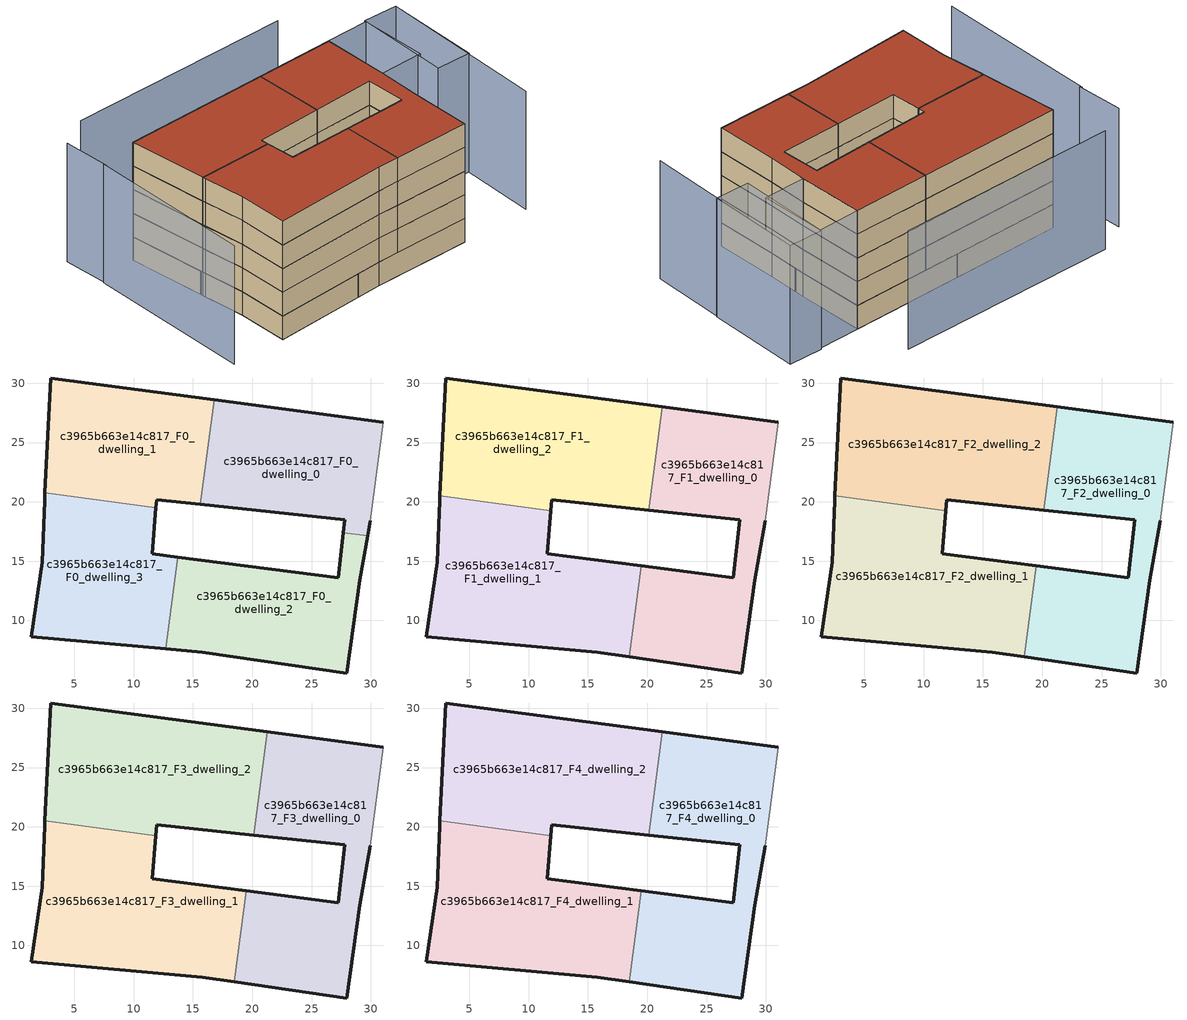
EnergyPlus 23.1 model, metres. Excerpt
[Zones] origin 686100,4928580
c3965b663e14c817_F0_dwelling_0
 floor ground (EU_floor_Construction): 29.72,17.13 29.94,18.39 31.05,26.71 16.78,28.61 15.6,19.79 27.79,18.49 27.67,17.41 z0
 wall outside (EU_wall_Construction): 29.94,18.39 29.72,17.13 / 27.67,17.41 27.79,18.49 15.6,19.79 / 16.78,28.61 31.05,26.71 z0:3
 wall to c3965b663e14c817_F0_dwelling_2 (EU_wall_Construction): 29.72,17.13 27.67,17.41 z0:3
 wall to c3965b663e14c817_F0_dwelling_1 (EU_wall_Construction): 15.6,19.79 16.78,28.61 z0:3
 wall adiabatic (EU_wall_Construction): 31.05,26.71 29.94,18.39 z0:3
c3965b663e14c817_F0_dwelling_1
 floor ground (EU_floor_Construction): 15.6,19.79 16.78,28.61 3.02,30.45 2.51,20.76 11.88,19.51 11.93,20.19 z0
 wall outside (EU_wall_Construction): 2.51,20.76 3.02,30.45 16.78,28.61 / 15.6,19.79 11.93,20.19 11.88,19.51 z0:3
 wall to c3965b663e14c817_F0_dwelling_3 (EU_wall_Construction): 11.88,19.51 2.51,20.76 z0:3
c3965b663e14c817_F0_dwelling_2
 floor ground (EU_floor_Construction): 27.96,5.57 29.07,13.38 29.72,17.13 27.67,17.41 27.25,13.61 13.72,15.34 12.68,7.59 15.77,7.31 z0
 wall outside (EU_wall_Construction): 13.72,15.34 27.25,13.61 27.67,17.41 / 29.72,17.13 29.07,13.38 27.96,5.57 15.77,7.31 12.68,7.59 z0:3
 wall to c3965b663e14c817_F0_dwelling_3 (EU_wall_Construction): 12.68,7.59 13.72,15.34 z0:3
c3965b663e14c817_F0_dwelling_3
 floor ground (EU_floor_Construction): 12.68,7.59 13.72,15.34 11.56,15.62 11.88,19.51 2.51,20.76 2.49,20.4 2.48,20.11 2.27,14.93 1.36,8.64 z0
 wall outside (EU_wall_Construction): 11.88,19.51 11.56,15.62 13.72,15.34 / 12.68,7.59 1.36,8.64 2.27,14.93 2.48,20.11 2.49,20.4 2.51,20.76 z0:3
c3965b663e14c817_F1_dwelling_0
 floor to c3965b663e14c817_F0_dwelling_0 (EU_floor_Construction): 29.72,17.13 29.94,18.39 31.05,26.71 21.28,28.01 20.11,19.31 27.79,18.49 27.67,17.41 z3
 floor to c3965b663e14c817_F0_dwelling_2 (EU_floor_Construction): 27.96,5.57 29.07,13.38 29.72,17.13 27.67,17.41 27.25,13.61 19.49,14.6 18.46,6.92 z3
 wall outside (EU_wall_Construction): 19.49,14.6 27.25,13.61 27.79,18.49 20.11,19.31 / 21.28,28.01 31.05,26.71 / 29.94,18.39 29.07,13.38 27.96,5.57 18.46,6.92 z3:6
 wall to c3965b663e14c817_F1_dwelling_1 (EU_wall_Construction): 18.46,6.92 19.49,14.6 z3:6
 wall to c3965b663e14c817_F1_dwelling_2 (EU_wall_Construction): 20.11,19.31 21.28,28.01 z3:6
 wall adiabatic (EU_wall_Construction): 31.05,26.71 29.94,18.39 z3:6
c3965b663e14c817_F1_dwelling_1
 floor to c3965b663e14c817_F0_dwelling_3 (EU_floor_Construction): 12.68,7.59 13.72,15.34 11.56,15.62 11.85,19.25 2.5,20.5 2.49,20.4 2.48,20.11 2.27,14.93 1.36,8.64 z3
 floor to c3965b663e14c817_F0_dwelling_2 (EU_floor_Construction): 18.46,6.92 19.49,14.6 13.72,15.34 12.68,7.59 15.77,7.31 z3
 wall outside (EU_wall_Construction): 11.85,19.25 11.56,15.62 19.49,14.6 / 18.46,6.92 15.77,7.31 1.36,8.64 2.27,14.93 2.48,20.11 2.49,20.4 2.5,20.5 z3:6
 wall to c3965b663e14c817_F1_dwelling_2 (EU_wall_Construction): 2.5,20.5 11.85,19.25 z3:6
c3965b663e14c817_F1_dwelling_2
 floor to c3965b663e14c817_F0_dwelling_1 (EU_floor_Construction): 15.6,19.79 16.78,28.61 3.02,30.45 2.51,20.76 11.87,19.52 11.93,20.19 z3
 floor to c3965b663e14c817_F0_dwelling_0 (EU_floor_Construction): 20.11,19.31 21.28,28.01 16.78,28.61 15.6,19.79 z3
 floor to c3965b663e14c817_F0_dwelling_3 (EU_floor_Construction): 11.85,19.25 11.87,19.52 2.51,20.76 2.5,20.5 z3
 wall outside (EU_wall_Construction): 20.11,19.31 11.93,20.19 11.85,19.25 / 2.5,20.5 3.02,30.45 21.28,28.01 z3:6
c3965b663e14c817_F2_dwelling_0
 floor to c3965b663e14c817_F1_dwelling_0 (EU_floor_Construction): 27.96,5.57 29.07,13.38 29.94,18.39 31.05,26.71 21.28,28.01 20.11,19.31 27.79,18.49 27.25,13.61 19.49,14.6 18.46,6.92 z6
 wall outside (EU_wall_Construction): 19.49,14.6 27.25,13.61 27.79,18.49 20.11,19.31 / 21.28,28.01 31.05,26.71 / 29.94,18.39 29.07,13.38 27.96,5.57 18.46,6.92 z6:9
 wall to c3965b663e14c817_F2_dwelling_1 (EU_wall_Construction): 18.46,6.92 19.49,14.6 z6:9
 wall to c3965b663e14c817_F2_dwelling_2 (EU_wall_Construction): 20.11,19.31 21.28,28.01 z6:9
 wall adiabatic (EU_wall_Construction): 31.05,26.71 29.94,18.39 z6:9
c3965b663e14c817_F2_dwelling_1
 floor to c3965b663e14c817_F1_dwelling_1 (EU_floor_Construction): 18.46,6.92 19.49,14.6 11.56,15.62 11.85,19.25 2.5,20.5 2.49,20.4 2.48,20.11 2.27,14.93 1.36,8.64 15.77,7.31 z6
 wall outside (EU_wall_Construction): 11.85,19.25 11.56,15.62 19.49,14.6 / 18.46,6.92 15.77,7.31 1.36,8.64 2.27,14.93 2.48,20.11 2.49,20.4 2.5,20.5 z6:9
 wall to c3965b663e14c817_F2_dwelling_2 (EU_wall_Construction): 2.5,20.5 11.85,19.25 z6:9
c3965b663e14c817_F2_dwelling_2
 floor to c3965b663e14c817_F1_dwelling_2 (EU_floor_Construction): 20.11,19.31 21.28,28.01 3.02,30.45 2.5,20.5 11.85,19.25 11.93,20.19 z6
 wall outside (EU_wall_Construction): 20.11,19.31 11.93,20.19 11.85,19.25 / 2.5,20.5 3.02,30.45 21.28,28.01 z6:9
c3965b663e14c817_F3_dwelling_0
 floor to c3965b663e14c817_F2_dwelling_0 (EU_floor_Construction): 27.96,5.57 29.07,13.38 29.94,18.39 31.05,26.71 21.28,28.01 20.11,19.31 27.79,18.49 27.25,13.61 19.49,14.6 18.46,6.92 z9
 wall outside (EU_wall_Construction): 19.49,14.6 27.25,13.61 27.79,18.49 20.11,19.31 / 21.28,28.01 31.05,26.71 / 29.94,18.39 29.07,13.38 27.96,5.57 18.46,6.92 z9:12
 wall to c3965b663e14c817_F3_dwelling_1 (EU_wall_Construction): 18.46,6.92 19.49,14.6 z9:12
 wall to c3965b663e14c817_F3_dwelling_2 (EU_wall_Construction): 20.11,19.31 21.28,28.01 z9:12
 wall adiabatic (EU_wall_Construction): 31.05,26.71 29.94,18.39 z9:12
c3965b663e14c817_F3_dwelling_1
 floor to c3965b663e14c817_F2_dwelling_1 (EU_floor_Construction): 18.46,6.92 19.49,14.6 11.56,15.62 11.85,19.25 2.5,20.5 2.49,20.4 2.48,20.11 2.27,14.93 1.36,8.64 15.77,7.31 z9
 wall outside (EU_wall_Construction): 11.85,19.25 11.56,15.62 19.49,14.6 / 18.46,6.92 15.77,7.31 1.36,8.64 2.27,14.93 2.48,20.11 2.49,20.4 2.5,20.5 z9:12
 wall to c3965b663e14c817_F3_dwelling_2 (EU_wall_Construction): 2.5,20.5 11.85,19.25 z9:12
c3965b663e14c817_F3_dwelling_2
 floor to c3965b663e14c817_F2_dwelling_2 (EU_floor_Construction): 20.11,19.31 21.28,28.01 3.02,30.45 2.5,20.5 11.85,19.25 11.93,20.19 z9
 wall outside (EU_wall_Construction): 20.11,19.31 11.93,20.19 11.85,19.25 / 2.5,20.5 3.02,30.45 21.28,28.01 z9:12
c3965b663e14c817_F4_dwelling_0
 floor to c3965b663e14c817_F3_dwelling_0 (EU_floor_Construction): 27.96,5.57 29.07,13.38 29.94,18.39 31.05,26.71 21.28,28.01 20.11,19.31 27.79,18.49 27.25,13.61 19.49,14.6 18.46,6.92 z12
 wall outside (EU_wall_Construction): 19.49,14.6 27.25,13.61 27.79,18.49 20.11,19.31 / 21.28,28.01 31.05,26.71 / 29.94,18.39 29.07,13.38 27.96,5.57 18.46,6.92 z12:15
 wall to c3965b663e14c817_F4_dwelling_1 (EU_wall_Construction): 18.46,6.92 19.49,14.6 z12:15
 wall to c3965b663e14c817_F4_dwelling_2 (EU_wall_Construction): 20.11,19.31 21.28,28.01 z12:15
 wall adiabatic (EU_wall_Construction): 31.05,26.71 29.94,18.39 z12:15
 roof outside (EU_roof_Construction): 31.05,26.71 29.94,18.39 29.07,13.38 27.96,5.57 18.46,6.92 19.49,14.6 27.25,13.61 27.79,18.49 20.11,19.31 21.28,28.01 z15
c3965b663e14c817_F4_dwelling_1
 floor to c3965b663e14c817_F3_dwelling_1 (EU_floor_Construction): 18.46,6.92 19.49,14.6 11.56,15.62 11.85,19.25 2.5,20.5 2.49,20.4 2.48,20.11 2.27,14.93 1.36,8.64 15.77,7.31 z12
 wall outside (EU_wall_Construction): 11.85,19.25 11.56,15.62 19.49,14.6 / 18.46,6.92 15.77,7.31 1.36,8.64 2.27,14.93 2.48,20.11 2.49,20.4 2.5,20.5 z12:15
 wall to c3965b663e14c817_F4_dwelling_2 (EU_wall_Construction): 2.5,20.5 11.85,19.25 z12:15
 roof outside (EU_roof_Construction): 19.49,14.6 18.46,6.92 15.77,7.31 1.36,8.64 2.27,14.93 2.48,20.11 2.49,20.4 2.5,20.5 11.85,19.25 11.56,15.62 z15
c3965b663e14c817_F4_dwelling_2
 floor to c3965b663e14c817_F3_dwelling_2 (EU_floor_Construction): 20.11,19.31 21.28,28.01 3.02,30.45 2.5,20.5 11.85,19.25 11.93,20.19 z12
 wall outside (EU_wall_Construction): 20.11,19.31 11.93,20.19 11.85,19.25 / 2.5,20.5 3.02,30.45 21.28,28.01 z12:15
 roof outside (EU_roof_Construction): 21.28,28.01 20.11,19.31 11.93,20.19 11.85,19.25 2.5,20.5 3.02,30.45 z15
shading: -2.17,30.15 -5.45,9.68 / -1.56,35.65 -2.12,29.83 / 30.63,33.28 2.71,37.26 / 36.83,4.53 40.68,25.43 / 40.68,25.43 38.6,13.72 / 38.6,13.72 34.34,14.47 / 34.34,14.47 36.42,26.18 / 36.42,26.18 40.68,25.43 / 29.94,18.39 31.05,26.71 / 31.05,26.71 36.39,26 / 36.39,26 35.28,17.67 / 35.28,17.67 29.94,18.39 z0:15
[Building]
EU S2 Campaign: North Axis=0; Terrain=City; Solar Distribution=FullExterior
[Site:Location]
Bologna: Latitude=44.5; Longitude=11.25; Time Zone=1; Elevation=37
[SizingPeriod:WeatherFileDays]
AnnualSizingPeriod: Begin Month=1; Begin Day of Month=1; End Month=12; End Day of Month=31; Day of Week for Start Day=Monday; Use Weather File Daylight Saving Period=No; Use Weather File Rain and Snow Indicators=No
[MATERIAL]
EU_InternalMass_Material: Roughness=MediumRough; Thickness=0.1; Conductivity=1; Density=1800; Specific Heat=900; Thermal Absorptance=0.9; Solar Absorptance=0.7; Visible Absorptance=0.7
[MATERIAL:NOMASS] Roughness=MediumRough; Thermal Absorptance=0.9; Solar Absorptance=0.7; Visible Absorptance=0.7
Name | Thermal Resistance
EU_wall_NoMass | 0.905828
EU_roof_NoMass | 0.37593
EU_floor_NoMass | 0.67114
[CONSTRUCTION]
EU_wall_Construction: EU_wall_NoMass
EU_roof_Construction: EU_roof_NoMass
EU_floor_Construction: EU_floor_NoMass
EU_InternalMass_Construction: EU_InternalMass_Material
[ZONE] Type=1; Multiplier=1; Ceiling Height=autocalculate; Floor Area=autocalculate; Part of Total Floor Area=Yes
Name | Volume
c3965b663e14c817_F0_dwelling_0; c3965b663e14c817_F0_dwelling_2 | 383.235
c3965b663e14c817_F1_dwelling_0; c3965b663e14c817_F2_dwelling_0; c3965b663e14c817_F3_dwelling_0; c3965b663e14c817_F4_dwelling_0 | 510.992
c3965b663e14c817_F0_dwelling_1 | 383.214
c3965b663e14c817_F1_dwelling_1; c3965b663e14c817_F2_dwelling_1; c3965b663e14c817_F3_dwelling_1; c3965b663e14c817_F4_dwelling_1 | 510.972
c3965b663e14c817_F1_dwelling_2; c3965b663e14c817_F2_dwelling_2; c3965b663e14c817_F3_dwelling_2; c3965b663e14c817_F4_dwelling_2 | 510.947
c3965b663e14c817_F0_dwelling_3 | 383.23
[INTERNALMASS] Construction=EU_InternalMass_Construction
Name | Zone or ZoneList | Surface Area
c3965b663e14c817_F0_dwelling_0_EU_InternalMass | c3965b663e14c817_F0_dwelling_0 | 127.746
c3965b663e14c817_F0_dwelling_1_EU_InternalMass | c3965b663e14c817_F0_dwelling_1 | 127.736
c3965b663e14c817_F0_dwelling_2_EU_InternalMass | c3965b663e14c817_F0_dwelling_2 | 127.746
c3965b663e14c817_F0_dwelling_3_EU_InternalMass | c3965b663e14c817_F0_dwelling_3 | 127.744
c3965b663e14c817_F1_dwelling_0_EU_InternalMass | c3965b663e14c817_F1_dwelling_0 | 170.331
c3965b663e14c817_F1_dwelling_1_EU_InternalMass | c3965b663e14c817_F1_dwelling_1 | 170.326
c3965b663e14c817_F1_dwelling_2_EU_InternalMass | c3965b663e14c817_F1_dwelling_2 | 170.314
c3965b663e14c817_F2_dwelling_0_EU_InternalMass | c3965b663e14c817_F2_dwelling_0 | 170.331
c3965b663e14c817_F2_dwelling_1_EU_InternalMass | c3965b663e14c817_F2_dwelling_1 | 170.326
c3965b663e14c817_F2_dwelling_2_EU_InternalMass | c3965b663e14c817_F2_dwelling_2 | 170.314
c3965b663e14c817_F3_dwelling_0_EU_InternalMass | c3965b663e14c817_F3_dwelling_0 | 170.331
c3965b663e14c817_F3_dwelling_1_EU_InternalMass | c3965b663e14c817_F3_dwelling_1 | 170.326
c3965b663e14c817_F3_dwelling_2_EU_InternalMass | c3965b663e14c817_F3_dwelling_2 | 170.314
c3965b663e14c817_F4_dwelling_0_EU_InternalMass | c3965b663e14c817_F4_dwelling_0 | 170.331
c3965b663e14c817_F4_dwelling_1_EU_InternalMass | c3965b663e14c817_F4_dwelling_1 | 170.326
c3965b663e14c817_F4_dwelling_2_EU_InternalMass | c3965b663e14c817_F4_dwelling_2 | 170.314
[OTHEREQUIPMENT] Fuel Type=Electricity; Design Level Calculation Method=Watts/Area; Power per Zone Floor Area=1; Fraction Latent=0; Fraction Radiant=0; Fraction Lost=0; Carbon Dioxide Generation Rate=0; EndUse Subcategory=EU_Step8_InternalGains
Name | Zone or ZoneList or Space or SpaceList | Schedule
EU_Step8_InternalGain_c3965b663e14c817_F0_dwelling_0_f000 | c3965b663e14c817_F0_dwelling_0 | EU_Step8_GainSchedule_c3965b663e14c817_F0_dwelling_0_f000
EU_Step8_InternalGain_c3965b663e14c817_F0_dwelling_1_f000 | c3965b663e14c817_F0_dwelling_1 | EU_Step8_GainSchedule_c3965b663e14c817_F0_dwelling_1_f000
EU_Step8_InternalGain_c3965b663e14c817_F0_dwelling_2_f000 | c3965b663e14c817_F0_dwelling_2 | EU_Step8_GainSchedule_c3965b663e14c817_F0_dwelling_2_f000
EU_Step8_InternalGain_c3965b663e14c817_F0_dwelling_3_f000 | c3965b663e14c817_F0_dwelling_3 | EU_Step8_GainSchedule_c3965b663e14c817_F0_dwelling_3_f000
EU_Step8_InternalGain_c3965b663e14c817_F1_dwelling_0_f000 | c3965b663e14c817_F1_dwelling_0 | EU_Step8_GainSchedule_c3965b663e14c817_F1_dwelling_0_f000
EU_Step8_InternalGain_c3965b663e14c817_F1_dwelling_1_f000 | c3965b663e14c817_F1_dwelling_1 | EU_Step8_GainSchedule_c3965b663e14c817_F1_dwelling_1_f000
EU_Step8_InternalGain_c3965b663e14c817_F1_dwelling_2_f000 | c3965b663e14c817_F1_dwelling_2 | EU_Step8_GainSchedule_c3965b663e14c817_F1_dwelling_2_f000
EU_Step8_InternalGain_c3965b663e14c817_F2_dwelling_0_f000 | c3965b663e14c817_F2_dwelling_0 | EU_Step8_GainSchedule_c3965b663e14c817_F2_dwelling_0_f000
EU_Step8_InternalGain_c3965b663e14c817_F2_dwelling_1_f000 | c3965b663e14c817_F2_dwelling_1 | EU_Step8_GainSchedule_c3965b663e14c817_F2_dwelling_1_f000
EU_Step8_InternalGain_c3965b663e14c817_F2_dwelling_2_f000 | c3965b663e14c817_F2_dwelling_2 | EU_Step8_GainSchedule_c3965b663e14c817_F2_dwelling_2_f000
EU_Step8_InternalGain_c3965b663e14c817_F3_dwelling_0_f000 | c3965b663e14c817_F3_dwelling_0 | EU_Step8_GainSchedule_c3965b663e14c817_F3_dwelling_0_f000
EU_Step8_InternalGain_c3965b663e14c817_F3_dwelling_1_f000 | c3965b663e14c817_F3_dwelling_1 | EU_Step8_GainSchedule_c3965b663e14c817_F3_dwelling_1_f000
EU_Step8_InternalGain_c3965b663e14c817_F3_dwelling_2_f000 | c3965b663e14c817_F3_dwelling_2 | EU_Step8_GainSchedule_c3965b663e14c817_F3_dwelling_2_f000
EU_Step8_InternalGain_c3965b663e14c817_F4_dwelling_0_f000 | c3965b663e14c817_F4_dwelling_0 | EU_Step8_GainSchedule_c3965b663e14c817_F4_dwelling_0_f000
EU_Step8_InternalGain_c3965b663e14c817_F4_dwelling_1_f000 | c3965b663e14c817_F4_dwelling_1 | EU_Step8_GainSchedule_c3965b663e14c817_F4_dwelling_1_f000
EU_Step8_InternalGain_c3965b663e14c817_F4_dwelling_2_f000 | c3965b663e14c817_F4_dwelling_2 | EU_Step8_GainSchedule_c3965b663e14c817_F4_dwelling_2_f000
[ZONEVENTILATION:DESIGNFLOWRATE] Schedule=EU_AlwaysOn; Design Flow Rate Calculation Method=AirChanges/Hour; Air Changes per Hour=0.73129; Ventilation Type=Natural; Fan Pressure Rise=0; Fan Total Efficiency=1; Constant Term Coefficient=1; Temperature Term Coefficient=0; Velocity Term Coefficient=0; Velocity Squared Term Coefficient=0; Minimum Indoor Temperature=-100; Maximum Indoor Temperature=100; Delta Temperature=-100; Minimum Outdoor Temperature=-100; Maximum Outdoor Temperature=100; Maximum Wind Speed=40
Name | Zone or ZoneList or Space or SpaceList
EU_ConstantAir_c3965b663e14c817_F0_dwelling_0 | c3965b663e14c817_F0_dwelling_0
EU_ConstantAir_c3965b663e14c817_F0_dwelling_1 | c3965b663e14c817_F0_dwelling_1
EU_ConstantAir_c3965b663e14c817_F0_dwelling_2 | c3965b663e14c817_F0_dwelling_2
EU_ConstantAir_c3965b663e14c817_F0_dwelling_3 | c3965b663e14c817_F0_dwelling_3
EU_ConstantAir_c3965b663e14c817_F1_dwelling_0 | c3965b663e14c817_F1_dwelling_0
EU_ConstantAir_c3965b663e14c817_F1_dwelling_1 | c3965b663e14c817_F1_dwelling_1
EU_ConstantAir_c3965b663e14c817_F1_dwelling_2 | c3965b663e14c817_F1_dwelling_2
EU_ConstantAir_c3965b663e14c817_F2_dwelling_0 | c3965b663e14c817_F2_dwelling_0
EU_ConstantAir_c3965b663e14c817_F2_dwelling_1 | c3965b663e14c817_F2_dwelling_1
EU_ConstantAir_c3965b663e14c817_F2_dwelling_2 | c3965b663e14c817_F2_dwelling_2
EU_ConstantAir_c3965b663e14c817_F3_dwelling_0 | c3965b663e14c817_F3_dwelling_0
EU_ConstantAir_c3965b663e14c817_F3_dwelling_1 | c3965b663e14c817_F3_dwelling_1
EU_ConstantAir_c3965b663e14c817_F3_dwelling_2 | c3965b663e14c817_F3_dwelling_2
EU_ConstantAir_c3965b663e14c817_F4_dwelling_0 | c3965b663e14c817_F4_dwelling_0
EU_ConstantAir_c3965b663e14c817_F4_dwelling_1 | c3965b663e14c817_F4_dwelling_1
EU_ConstantAir_c3965b663e14c817_F4_dwelling_2 | c3965b663e14c817_F4_dwelling_2
[HVACTEMPLATE:THERMOSTAT] Constant Heating Setpoint=20; Constant Cooling Setpoint=50
EU_HeatOnly_c3965b663e14c817_F0_dwelling_0; EU_HeatOnly_c3965b663e14c817_F0_dwelling_1; EU_HeatOnly_c3965b663e14c817_F0_dwelling_2; EU_HeatOnly_c3965b663e14c817_F0_dwelling_3; EU_HeatOnly_c3965b663e14c817_F1_dwelling_0; EU_HeatOnly_c3965b663e14c817_F1_dwelling_1; EU_HeatOnly_c3965b663e14c817_F1_dwelling_2; EU_HeatOnly_c3965b663e14c817_F2_dwelling_0; EU_HeatOnly_c3965b663e14c817_F2_dwelling_1; EU_HeatOnly_c3965b663e14c817_F2_dwelling_2; EU_HeatOnly_c3965b663e14c817_F3_dwelling_0; EU_HeatOnly_c3965b663e14c817_F3_dwelling_1; EU_HeatOnly_c3965b663e14c817_F3_dwelling_2; EU_HeatOnly_c3965b663e14c817_F4_dwelling_0; EU_HeatOnly_c3965b663e14c817_F4_dwelling_1; EU_HeatOnly_c3965b663e14c817_F4_dwelling_2
[HVACTEMPLATE:ZONE:IDEALLOADSAIRSYSTEM] System Availability Schedule=EU_AlwaysOn; Maximum Heating Supply Air Temperature=50; Minimum Cooling Supply Air Temperature=13; Maximum Heating Supply Air Humidity Ratio=0.0156; Minimum Cooling Supply Air Humidity Ratio=0.0077; Heating Limit=NoLimit; Cooling Limit=NoLimit; Heating Availability Schedule=EU_AlwaysOn; Cooling Availability Schedule=EU_CoolingOff; Dehumidification Control Type=ConstantSensibleHeatRatio; Cooling Sensible Heat Ratio=0.7; Dehumidification Setpoint=60; Humidification Control Type=None; Humidification Setpoint=30; Outdoor Air Method=None; Outdoor Air Flow Rate per Person=0.00944; Outdoor Air Flow Rate per Zone Floor Area=0; Outdoor Air Flow Rate per Zone=0; Demand Controlled Ventilation Type=None; Outdoor Air Economizer Type=NoEconomizer; Heat Recovery Type=None; Sensible Heat Recovery Effectiveness=0.7; Latent Heat Recovery Effectiveness=0.65
Name | Template Thermostat
c3965b663e14c817_F0_dwelling_0 | EU_HeatOnly_c3965b663e14c817_F0_dwelling_0
c3965b663e14c817_F0_dwelling_1 | EU_HeatOnly_c3965b663e14c817_F0_dwelling_1
c3965b663e14c817_F0_dwelling_2 | EU_HeatOnly_c3965b663e14c817_F0_dwelling_2
c3965b663e14c817_F0_dwelling_3 | EU_HeatOnly_c3965b663e14c817_F0_dwelling_3
c3965b663e14c817_F1_dwelling_0 | EU_HeatOnly_c3965b663e14c817_F1_dwelling_0
c3965b663e14c817_F1_dwelling_1 | EU_HeatOnly_c3965b663e14c817_F1_dwelling_1
c3965b663e14c817_F1_dwelling_2 | EU_HeatOnly_c3965b663e14c817_F1_dwelling_2
c3965b663e14c817_F2_dwelling_0 | EU_HeatOnly_c3965b663e14c817_F2_dwelling_0
c3965b663e14c817_F2_dwelling_1 | EU_HeatOnly_c3965b663e14c817_F2_dwelling_1
c3965b663e14c817_F2_dwelling_2 | EU_HeatOnly_c3965b663e14c817_F2_dwelling_2
c3965b663e14c817_F3_dwelling_0 | EU_HeatOnly_c3965b663e14c817_F3_dwelling_0
c3965b663e14c817_F3_dwelling_1 | EU_HeatOnly_c3965b663e14c817_F3_dwelling_1
c3965b663e14c817_F3_dwelling_2 | EU_HeatOnly_c3965b663e14c817_F3_dwelling_2
c3965b663e14c817_F4_dwelling_0 | EU_HeatOnly_c3965b663e14c817_F4_dwelling_0
c3965b663e14c817_F4_dwelling_1 | EU_HeatOnly_c3965b663e14c817_F4_dwelling_1
c3965b663e14c817_F4_dwelling_2 | EU_HeatOnly_c3965b663e14c817_F4_dwelling_2
[SIZING:ZONE] Zone Cooling Design Supply Air Temperature Input Method=SupplyAirTemperature; Zone Cooling Design Supply Air Temperature=13; Zone Heating Design Supply Air Temperature Input Method=SupplyAirTemperature; Zone Heating Design Supply Air Temperature=50; Zone Cooling Design Supply Air Humidity Ratio=0.008; Zone Heating Design Supply Air Humidity Ratio=0.008; Cooling Design Air Flow Method=DesignDay; Cooling Design Air Flow Rate=0; Cooling Minimum Air Flow per Zone Floor Area=0.000762; Cooling Minimum Air Flow=0; Cooling Minimum Air Flow Fraction=0.2; Heating Design Air Flow Method=DesignDay; Heating Design Air Flow Rate=0; Heating Maximum Air Flow per Zone Floor Area=0.002032; Heating Maximum Air Flow=0.141576; Heating Maximum Air Flow Fraction=0.3; Account for Dedicated Outdoor Air System=No; Dedicated Outdoor Air System Control Strategy=NeutralSupplyAir; Dedicated Outdoor Air Low Setpoint Temperature for Design=autosize; Dedicated Outdoor Air High Setpoint Temperature for Design=autosize; Zone Load Sizing Method=Sensible Load Only No Latent Load; Zone Latent Cooling Design Supply Air Humidity Ratio Input Method=HumidityRatioDifference; Zone Cooling Design Supply Air Humidity Ratio Difference=0.005; Zone Latent Heating Design Supply Air Humidity Ratio Input Method=HumidityRatioDifference; Zone Humidification Design Supply Air Humidity Ratio Difference=0.005
c3965b663e14c817_F0_dwelling_0; c3965b663e14c817_F0_dwelling_1; c3965b663e14c817_F0_dwelling_2; c3965b663e14c817_F0_dwelling_3; c3965b663e14c817_F1_dwelling_0; c3965b663e14c817_F1_dwelling_1; c3965b663e14c817_F1_dwelling_2; c3965b663e14c817_F2_dwelling_0; c3965b663e14c817_F2_dwelling_1; c3965b663e14c817_F2_dwelling_2; c3965b663e14c817_F3_dwelling_0; c3965b663e14c817_F3_dwelling_1; c3965b663e14c817_F3_dwelling_2; c3965b663e14c817_F4_dwelling_0; c3965b663e14c817_F4_dwelling_1; c3965b663e14c817_F4_dwelling_2
[SCHEDULE:CONSTANT]
Name | Hourly Value
EU_AlwaysOn | 1
EU_CoolingOff | 0
[SCHEDULE:FILE] Column Number=1; Rows to Skip at Top=0; Number of Hours of Data=8760; Column Separator=Comma; Interpolate to Timestep=No; Minutes per Item=60; Adjust Schedule for Daylight Savings=Yes
Name | File
EU_Step8_GainSchedule_c3965b663e14c817_F0_dwelling_0_f000 | ../../schedules/c3965b663e14c817/c3965b663e14c817_F0_dwelling_0_f000_gain.csv
EU_Step8_GainSchedule_c3965b663e14c817_F0_dwelling_1_f000 | ../../schedules/c3965b663e14c817/c3965b663e14c817_F0_dwelling_1_f000_gain.csv
EU_Step8_GainSchedule_c3965b663e14c817_F0_dwelling_2_f000 | ../../schedules/c3965b663e14c817/c3965b663e14c817_F0_dwelling_2_f000_gain.csv
EU_Step8_GainSchedule_c3965b663e14c817_F0_dwelling_3_f000 | ../../schedules/c3965b663e14c817/c3965b663e14c817_F0_dwelling_3_f000_gain.csv
EU_Step8_GainSchedule_c3965b663e14c817_F1_dwelling_0_f000 | ../../schedules/c3965b663e14c817/c3965b663e14c817_F1_dwelling_0_f000_gain.csv
EU_Step8_GainSchedule_c3965b663e14c817_F1_dwelling_1_f000 | ../../schedules/c3965b663e14c817/c3965b663e14c817_F1_dwelling_1_f000_gain.csv
EU_Step8_GainSchedule_c3965b663e14c817_F1_dwelling_2_f000 | ../../schedules/c3965b663e14c817/c3965b663e14c817_F1_dwelling_2_f000_gain.csv
EU_Step8_GainSchedule_c3965b663e14c817_F2_dwelling_0_f000 | ../../schedules/c3965b663e14c817/c3965b663e14c817_F2_dwelling_0_f000_gain.csv
EU_Step8_GainSchedule_c3965b663e14c817_F2_dwelling_1_f000 | ../../schedules/c3965b663e14c817/c3965b663e14c817_F2_dwelling_1_f000_gain.csv
EU_Step8_GainSchedule_c3965b663e14c817_F2_dwelling_2_f000 | ../../schedules/c3965b663e14c817/c3965b663e14c817_F2_dwelling_2_f000_gain.csv
EU_Step8_GainSchedule_c3965b663e14c817_F3_dwelling_0_f000 | ../../schedules/c3965b663e14c817/c3965b663e14c817_F3_dwelling_0_f000_gain.csv
EU_Step8_GainSchedule_c3965b663e14c817_F3_dwelling_1_f000 | ../../schedules/c3965b663e14c817/c3965b663e14c817_F3_dwelling_1_f000_gain.csv
EU_Step8_GainSchedule_c3965b663e14c817_F3_dwelling_2_f000 | ../../schedules/c3965b663e14c817/c3965b663e14c817_F3_dwelling_2_f000_gain.csv
EU_Step8_GainSchedule_c3965b663e14c817_F4_dwelling_0_f000 | ../../schedules/c3965b663e14c817/c3965b663e14c817_F4_dwelling_0_f000_gain.csv
EU_Step8_GainSchedule_c3965b663e14c817_F4_dwelling_1_f000 | ../../schedules/c3965b663e14c817/c3965b663e14c817_F4_dwelling_1_f000_gain.csv
EU_Step8_GainSchedule_c3965b663e14c817_F4_dwelling_2_f000 | ../../schedules/c3965b663e14c817/c3965b663e14c817_F4_dwelling_2_f000_gain.csv
